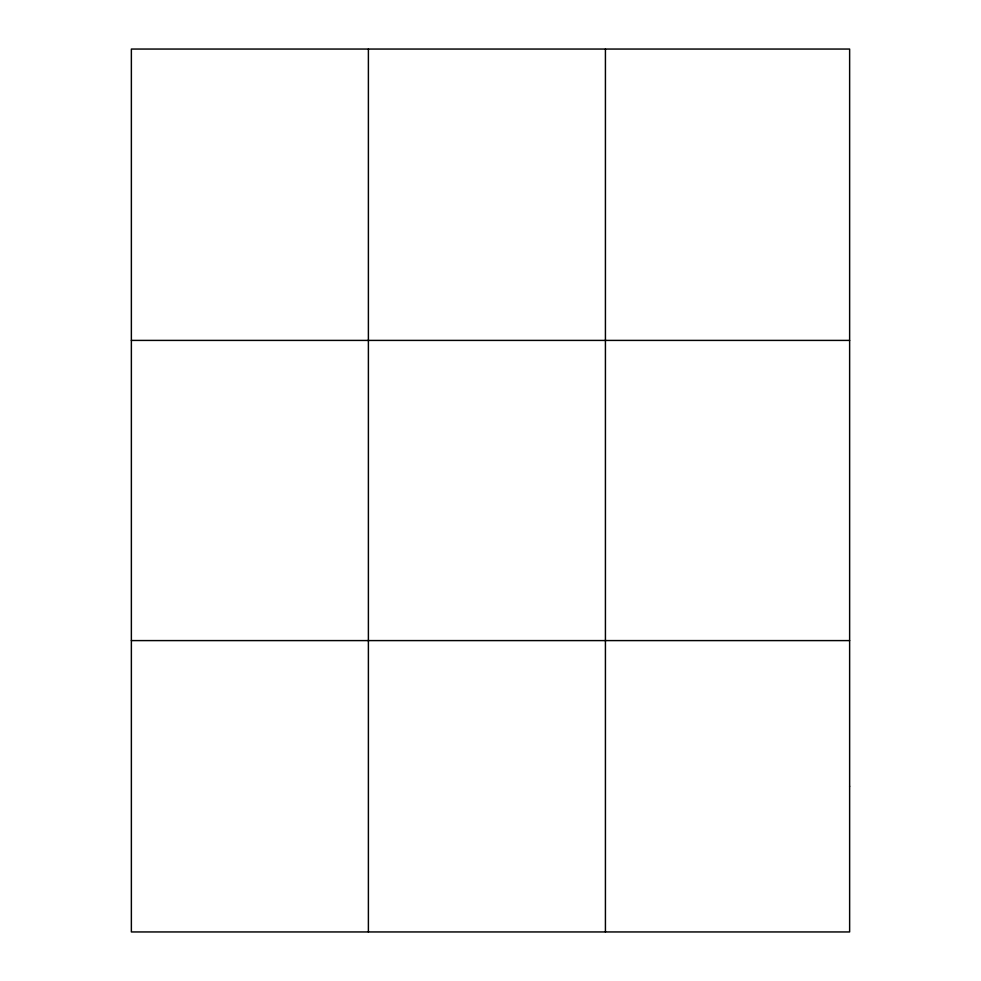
<?xml version="1.0" encoding="UTF-8"?>
<svg xmlns="http://www.w3.org/2000/svg" width="981" height="981" viewBox="0 0 981 981"><rect width="100%" height="100%" fill="white"/><g stroke="black" fill="none" stroke-linecap="round" stroke-linejoin="round"><path stroke-width="1.47" d="M368.39 49.05L368.39 931.95M605.424 49.05L605.424 931.95M131.368 340.407L849.632 340.407M131.368 640.593L849.632 640.593M849.632 786.272L849.632 931.95L131.368 931.95L131.368 49.05L849.632 49.05L849.632 786.272"/></g></svg>
